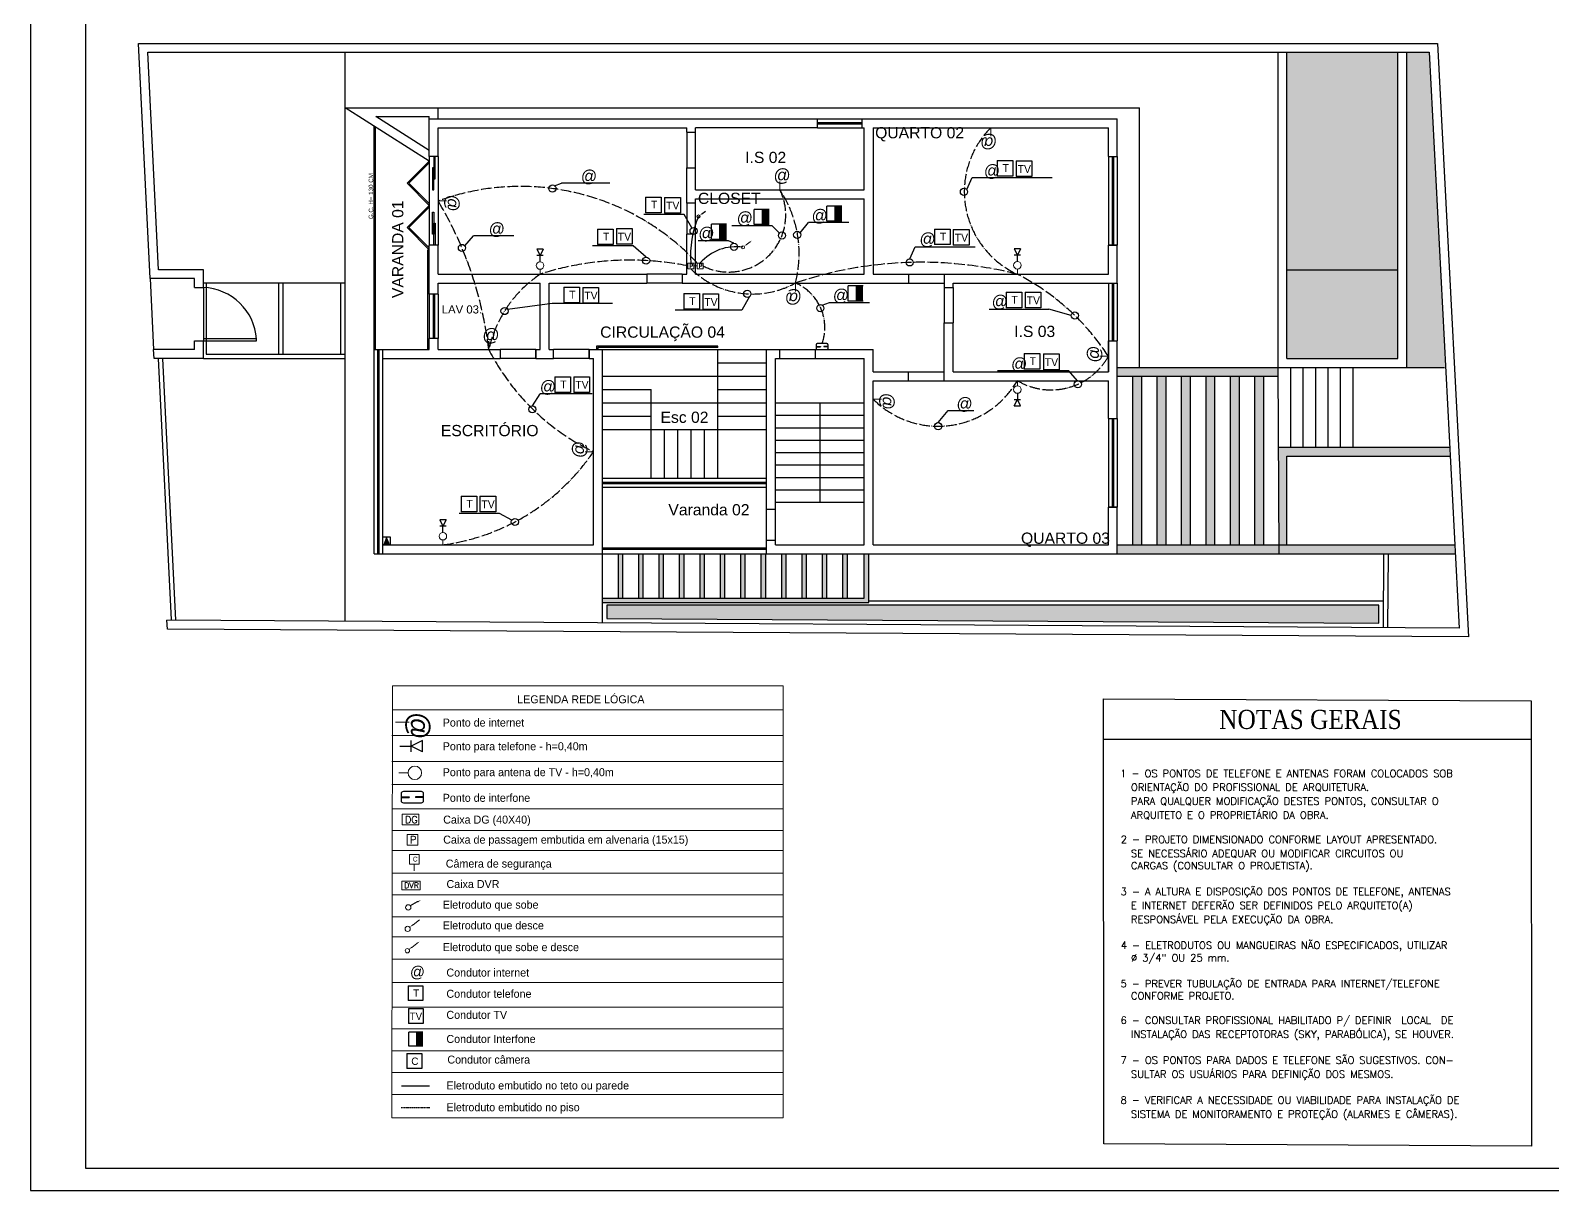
# Model space of a CAD drawing. Header units: millimetres. Extents: x 20625 to 81245, y 3427 to 18613.
# Drawn here: x 64594 to 68023, y 4213 to 6827 of the extents above; entities that cross this region are included whole.
import ezdxf

# ---------------------------------------------------------------- set-up
doc = ezdxf.new("R2010")
doc.units = ezdxf.units.MM
doc.linetypes.add('ACAD_ISO04W100', pattern=[30, 24, -3, 0, -3])
for name, color, linetype, lineweight in [('01', 1, 'Continuous', 9), ('EJEL05130C', 130, 'Continuous', 30), ('EJEL0550C', 50, 'Continuous', 35), ('EJEL0580C', 80, 'Continuous', 9), ('EJEL0910C', 10, 'Continuous', 9), ('EJEL09210C', 210, 'Continuous', 9), ('EJEL25170C', 170, 'Continuous', 25), ('EJEL25170TP', 10, 'ACAD_ISO04W100', 25), ('EJELFORMATO', 170, 'Continuous', 25)]:
    doc.layers.add(name, color=color, linetype=linetype, lineweight=lineweight)
for name, color, linetype in [('2-TXT-A', 7, 'Continuous'), ('ARQ-1-TEXTO-01', 1, 'Continuous'), ('ARQ-4-TXT-02', 1, 'Continuous'), ('BLOCOS-ELÉTRICOS', 22, 'Continuous'), ('Correções', 30, 'Continuous'), ('Rede Lógica', 6, 'Continuous'), ('TOP', 4, 'Continuous'), ('VIEWPORT', 10, 'Continuous')]:
    doc.layers.add(name, color=color, linetype=linetype)
doc.styles.add('EST2', font='GARA.TTF')
doc.styles.add('PADRÃO', font='', dxfattribs={"height": 0.2})
doc.styles.add('ROMANS', font='romans.shx')
doc.styles.add('RSA', font='arial.ttf')
doc.styles.add('SR80', font='SIMPLEX', dxfattribs={"height": 0.1})
doc.styles.get('PADRÃO').set_extended_font_data('AvantGarde Bk BT')

# ---------------------------------------------------------------- blocks, each defined once
blk = doc.blocks.new('A$C10176D62')
at = {"layer": 'BLOCOS-ELÉTRICOS', "color": 1}
for p, q in [((0, 0.081), (0.108, 0.081)), ((0, 0.069), (0.108, 0.069)), ((0.108, 0.081), (0.108, 0.069)), ((0.3, 0.081), (0.192, 0.081)), ((0.192, 0.081), (0.192, 0.069)), ((0.3, 0.069), (0.192, 0.069))]:
    blk.add_line(p, q, dxfattribs=at)
at = {"layer": 'BLOCOS-ELÉTRICOS', "color": 3}
blk.add_lwpolyline([(0, 0.03, 0.414214), (0.03, 0), (0.27, 0, 0.414214), (0.3, 0.03), (0.3, 0.12, 0.414214), (0.27, 0.15), (0.03, 0.15, 0.414214), (0, 0.12)], format="xyb", close=True, dxfattribs=at)
blk = doc.blocks.new('A$Ce3462856')
at = {"layer": 'EJEL0580C'}
blk.add_line((0.106, 0.274), (0.106, 0), dxfattribs=at)
at = {"layer": 'EJEL0580C', "style": 'PADRÃO'}
blk.add_text('@', height=0.408, dxfattribs=at).set_placement((-0.099, 0.274))
blk = doc.blocks.new('33')
at = {"layer": 'EJEL0580C'}
blk.add_line((3412.339, 1857.373), (3411.967, 1857.373), dxfattribs=at)
at = {"layer": 'EJEL0580C', "extrusion": (0, 0, -1)}
blk.add_ellipse((3412.614, 1857.373), major_axis=(0.195, 0.195), ratio=1, start_param=3.926991, end_param=10.210176, dxfattribs=at)
blk = doc.blocks.new('A$C3A6E1F38')
at = {"layer": 'BLOCOS-ELÉTRICOS', "color": 3}
for p, q in [((0, 0.075), (0.15, 0.075)), ((0.3, 0.15), (0.15, 0.075)), ((0.15, 0), (0.15, 0.15)), ((0.3, 0), (0.15, 0.075)), ((0.3, 0), (0.3, 0.15))]:
    blk.add_line(p, q, dxfattribs=at)
blk = doc.blocks.new('tomada e interfone')
at = {"xscale": 30.88526881980331, "yscale": 30.88526881980331, "zscale": 30.88526881980331}
blk.add_blockref('33', (98018.4, -22201.2), dxfattribs=at)
at = {"layer": 'BLOCOS-ELÉTRICOS', "xscale": 94.53273218542792, "yscale": 94.53273218542792, "zscale": 94.53273218542792}
blk.add_blockref('A$C3A6E1F38', (203426.4, 35157.1), dxfattribs=at)
blk = doc.blocks.new('121231')
at = {"xscale": 30.88526881980332, "yscale": 30.88526881980332, "zscale": 30.88526881980332, "rotation": 90.00000000000001}
blk.add_blockref('33', (266907.9, -70982.4), dxfattribs=at)
at = {"layer": 'BLOCOS-ELÉTRICOS', "xscale": 94.53273218542793, "yscale": 94.53273218542793, "zscale": 94.53273218542793, "rotation": 90.00000000000001}
blk.add_blockref('A$C3A6E1F38', (209549.6, 34425.6), dxfattribs=at)
blk = doc.blocks.new('A$C4247474B')
at = {"layer": 'EJEL0580C'}
for p, q in [((0, 0), (31.7, 0)), ((0, 0), (0, -31.7)), ((31.7, 0), (31.7, -31.7)), ((0, -31.7), (31.7, -31.7))]:
    blk.add_line(p, q, dxfattribs=at)
at = {"layer": 'EJEL0580C', "style": 'SR80'}
blk.add_text('P', height=21.2, rotation=270, dxfattribs=at).set_placement((5.5, -8.3))
blk = doc.blocks.new('caixa alta')
at = {"layer": 'EJEL0580C'}
blk.add_arc((203472.7, 35116.8), 5.64, 344.76777, 31.77098, dxfattribs=at)
at = {"layer": 'EJEL0580C', "xscale": 1.154827054658877, "yscale": 1.154827054658877, "zscale": 1.154827054658877, "rotation": 90}
blk.add_blockref('A$C4247474B', (203450.4, 35086.2), dxfattribs=at)
blk = doc.blocks.new('A$C633F4938')
at = {"layer": 'EJEL0580C', "linetype": 'ByBlock', "lineweight": -2}
blk.add_line((10.5, 8.1), (22.8, 17.5), dxfattribs=at)
at = {"layer": 'EJEL0580C'}
blk.add_circle((0, 0), 5.13, dxfattribs=at)
for points in [[(11.3, 7), (3.7, 3.3), (9.6, 9.2)], [(21.9, 18.6), (29.5, 22.3), (23.6, 16.4)]]:
    blk.add_solid(points, dxfattribs=at)
blk = doc.blocks.new('1564')
at = {"layer": 'Rede Lógica'}
for p, q in [((17382.1, 9489.5), (17382.1, 9504.4)), ((17382.1, 9504.4), (17389.5, 9504.4)), ((17389.5, 9504.4), (17397, 9504.4)), ((17397, 9489.5), (17397, 9504.4)), ((17397, 9489.5), (17382.1, 9489.5))]:
    blk.add_line(p, q, dxfattribs=at)
at = {"layer": 'Rede Lógica', "color": 6, "style": 'PADRÃO'}
blk.add_text('T', height=7.39, rotation=180, dxfattribs=at).set_placement((17391.9, 9500.4))
blk = doc.blocks.new('hrneh')
at = {"layer": 'Rede Lógica'}
for p, q in [((17296.6, 9543.9), (17296.6, 9563.8)), ((17296.6, 9563.8), (17306.5, 9563.8)), ((17306.5, 9563.8), (17316.4, 9563.8)), ((17316.4, 9543.9), (17316.4, 9563.8)), ((17316.4, 9543.9), (17296.6, 9543.9))]:
    blk.add_line(p, q, dxfattribs=at)
at = {"layer": 'Rede Lógica', "color": 6, "style": 'PADRÃO'}
blk.add_text('TV', height=9.85, rotation=180, dxfattribs=at).set_placement((17314.6, 9559.1))
blk = doc.blocks.new('A$C7b1e8a3d')
at = {"layer": 'Rede Lógica'}
h = blk.add_hatch(color=6, dxfattribs=at)
h.dxf.hatch_style = 1
h.paths.add_polyline_path([(0.282, 0.282), (0.141, 0.282), (0.141, 0), (0.282, 0)])
h = blk.add_hatch(color=6, dxfattribs=at)
h.dxf.hatch_style = 1
h.paths.add_polyline_path([(0.141, 0.282), (0.141, 0), (0.282, 0), (0.282, 0.282)])
at = {"layer": 'Rede Lógica', "color": 6}
for p, q in [((0.282, 0.282, 0.079), (0, 0.282, 0.079)), ((0, 0, 0.079), (0, 0.282, 0.079)), ((0.282, 0.282, 0.079), (0, 0.282, 0.079)), ((0.282, 0, 0.079), (0, 0, 0.079)), ((0.282, 0, 0.079), (0, 0, 0.079))]:
    blk.add_line(p, q, dxfattribs=at)
blk = doc.blocks.new('A$C1F842686')
at = {"layer": 'EJEL0580C', "linetype": 'ByBlock', "lineweight": -2}
blk.add_line((10.5, 8.1), (22.8, 17.5), dxfattribs=at)
at = {"layer": 'EJEL0580C'}
blk.add_circle((0, 0), 5.13, dxfattribs=at)
blk.add_solid([(11.3, 7), (3.7, 3.3), (9.6, 9.2)], dxfattribs=at)
blk = doc.blocks.new('Eletroduto que sober')
at = {"layer": 'EJEL09210C', "linetype": 'ByBlock', "lineweight": -2}
blk.add_line((37626.687, 7031), (37626.578, 7030.942), dxfattribs=at)
at = {"layer": 'EJEL09210C'}
blk.add_circle((37626.547, 7030.915), 0.041, dxfattribs=at)
blk.add_solid([(37626.682, 7031.01), (37626.746, 7031.029), (37626.692, 7030.99)], dxfattribs=at)
blk = doc.blocks.new('cc')
at = {"layer": 'Rede Lógica'}
for p, q in [((37491.183, 6894.684), (37491.379, 6894.684)), ((37491.183, 6894.684), (37491.183, 6894.487)), ((37491.379, 6894.684), (37491.379, 6894.487)), ((37491.281, 6894.487), (37491.183, 6894.487)), ((37491.379, 6894.487), (37491.232, 6894.487))]:
    blk.add_line(p, q, dxfattribs=at)
at = {"layer": 'Rede Lógica', "color": 6, "style": 'PADRÃO'}
blk.add_text('C', height=0.0974, dxfattribs=at).set_placement((37491.24, 6894.533))
blk = doc.blocks.new('36')
at = {"layer": 'EJEL0580C'}
for p, q in [((3412.247, 1844.068, -0.323), (3412.646, 1844.068, -0.323)), ((3412.247, 1844.068, -0.323), (3412.247, 1843.669, -0.323)), ((3412.446, 1843.669, -0.323), (3412.247, 1843.669, -0.323)), ((3412.646, 1843.669, -0.323), (3412.441, 1843.669, -0.323)), ((3412.441, 1843.669, -0.323), (3412.441, 1843.393, -0.323)), ((3412.646, 1844.068, -0.323), (3412.646, 1843.669, -0.323))]:
    blk.add_line(p, q, dxfattribs=at)
at = {"layer": 'EJEL0580C', "style": 'PADRÃO'}
blk.add_text('C', height=0.198, dxfattribs=at).set_placement((3412.382, 1843.776, -0.323))
blk = doc.blocks.new('37')
at = {"layer": 'EJEL0580C'}
for p, q in [((3411.988, 1842.65), (3411.988, 1843.082)), ((3411.988, 1843.082), (3412.904, 1843.082)), ((3411.988, 1842.65), (3412.904, 1842.65)), ((3412.904, 1842.65), (3412.904, 1843.082))]:
    blk.add_line(p, q, dxfattribs=at)
at = {"layer": 'EJEL0580C', "style": 'SR80'}
blk.add_text('DVR', height=0.2876, dxfattribs=at).set_placement((3412.1, 1842.725))

msp = doc.modelspace()

# ---------------------------------------------------------------- hatches: boundary and pattern name
at = {"layer": 'ARQ-4-TXT-02', "true_color": 0x939598}
h = msp.add_hatch(color=252, dxfattribs=at)
h.dxf.hatch_style = 1
h.set_gradient(color1=(127, 191, 255), color2=(62, 138, 208), tint=1, name='INVHEMISPHERICAL')
h.paths.add_polyline_path([(67674.8, 6778.1), (67424.8, 6778.1), (67424.8, 6288.1), (67674.8, 6288.1)])
h.paths.add_polyline_path([(67674.8, 6288.1), (67424.8, 6288.1), (67424.8, 6088.1), (67674.8, 6088.1)])
h = msp.add_hatch(color=252, dxfattribs=at)
h.dxf.hatch_style = 1
h.paths.add_polyline_path([(67744.8, 6778.1), (67694.8, 6778.1), (67694.8, 6068.1), (67781.9, 6068.1)])
h = msp.add_hatch(color=252, dxfattribs=at)
h.dxf.hatch_style = 1
h.paths.add_polyline_path([(67407.4, 5668.1), (67042.5, 5668.1), (67042.5, 5648.1), (67407.5, 5648.1)])
h.paths.add_polyline_path([(67405, 6068.1), (67042.5, 6068.1), (67042.5, 6048.1), (67405.1, 6048.1)])
h.paths.add_polyline_path([(67097.5, 6048.1), (67077.5, 6048.1), (67077.5, 5668.1), (67097.5, 5668.1)])
h.paths.add_polyline_path([(67152.5, 6048.1), (67132.5, 6048.1), (67132.5, 5668.1), (67152.5, 5668.1)])
h.paths.add_polyline_path([(67207.5, 6048.1), (67187.5, 6048.1), (67187.5, 5668.1), (67207.5, 5668.1)])
h.paths.add_polyline_path([(67262.5, 6048.1), (67242.5, 6048.1), (67242.5, 5668.1), (67262.5, 5668.1)])
h.paths.add_polyline_path([(67317.5, 6048.1), (67297.5, 6048.1), (67297.5, 5668.1), (67317.5, 5668.1)])
h.paths.add_polyline_path([(67372.5, 6048.1), (67352.5, 6048.1), (67352.5, 5668.1), (67372.5, 5668.1)])
h = msp.add_hatch(color=252, dxfattribs=at)
h.dxf.hatch_style = 1
h.paths.add_polyline_path([(67791.3, 5888.1), (67406.1, 5888.1), (67407.4, 5668.1), (67424.8, 5668.1), (67424.8, 5868.1), (67792.4, 5868.1)])
h.paths.add_polyline_path([(67802.8, 5668.1), (67407.4, 5668.1), (67407.5, 5648.1), (67803.9, 5648.1)])
h = msp.add_hatch(color=252, dxfattribs=at)
h.dxf.hatch_style = 1
h.paths.add_polyline_path([(65396.5, 5684.2), (65390.8, 5670.3), (65402.1, 5670.3)])
h = msp.add_hatch(color=252, dxfattribs=at)
h.dxf.hatch_style = 1
h.paths.add_polyline_path([(66482.5, 5648.1), (66472.5, 5648.1), (66472.5, 5548.1), (65883.5, 5548.1), (65883.5, 5538.1), (66482.5, 5538.1)])
h.paths.add_polyline_path([(65928.5, 5648.1), (65918.5, 5648.1), (65918.5, 5548.1), (65928.5, 5548.1)], flags=17)
h.paths.add_polyline_path([(65974.5, 5648.1), (65964.5, 5648.1), (65964.5, 5548.1), (65974.5, 5548.1)], flags=17)
h.paths.add_polyline_path([(66020.5, 5648.1), (66010.5, 5648.1), (66010.5, 5548.1), (66020.5, 5548.1)], flags=17)
h.paths.add_polyline_path([(66066.5, 5648.1), (66056.5, 5648.1), (66056.5, 5548.1), (66066.5, 5548.1)], flags=17)
h.paths.add_polyline_path([(66112.5, 5648.1), (66102.5, 5648.1), (66102.5, 5548.1), (66112.5, 5548.1)], flags=17)
h.paths.add_polyline_path([(66158.5, 5648.1), (66148.5, 5648.1), (66148.5, 5548.1), (66158.5, 5548.1)], flags=17)
h.paths.add_polyline_path([(66204.5, 5648.1), (66194.5, 5648.1), (66194.5, 5548.1), (66204.5, 5548.1)], flags=17)
h.paths.add_polyline_path([(66250.5, 5648.1), (66240.5, 5648.1), (66240.5, 5548.1), (66250.5, 5548.1)], flags=17)
h.paths.add_polyline_path([(66296.5, 5648.1), (66286.5, 5648.1), (66286.5, 5548.1), (66296.5, 5548.1)], flags=17)
h.paths.add_polyline_path([(66342.5, 5648.1), (66332.5, 5648.1), (66332.5, 5548.1), (66342.5, 5548.1)], flags=17)
h.paths.add_polyline_path([(66388.5, 5648.1), (66378.5, 5648.1), (66378.5, 5548.1), (66388.5, 5548.1)], flags=17)
h.paths.add_polyline_path([(66434.5, 5648.1), (66424.5, 5648.1), (66424.5, 5548.1), (66434.5, 5548.1)], flags=17)
h = msp.add_hatch(color=252, dxfattribs=at)
h.dxf.hatch_style = 1
h.paths.add_polyline_path([(67631.7, 5532.2), (65892.8, 5532.2), (65892.6, 5502.1), (67631.4, 5491.8)])

# ---------------------------------------------------------------- linework, layer by layer
at = {"layer": '01'}
msp.add_line((65489.5, 6333.1), (65492.5, 6333.1), dxfattribs=at)
at = {"layer": 'ARQ-4-TXT-02', "color": 252, "true_color": 0x939598}
for p, q in [((64858.7, 6778.1), (67744.8, 6778.1)), ((65303.3, 5495.9), (65303.3, 6778.1)), ((67404.8, 6068.1), (67404.8, 6778)), ((67424.8, 6088.1), (67424.8, 6778)), ((67674.8, 6088.1), (67674.8, 6778)), ((67694.8, 6068.1), (67694.8, 6778)), ((67744.8, 6778.1), (67812.7, 5480.7)), ((65492.5, 6533.1), (65303.3, 6653.1)), ((65303.3, 6653.1), (65512.5, 6653.1)), ((65512.5, 6653.1), (67092.5, 6653.1)), ((65512.5, 6628.1), (65512.5, 6653.1)), ((67092.5, 6068.1), (67092.5, 6653.1)), ((65492.5, 6556.8), (65372.2, 6633.1)), ((65372.2, 6633.1), (65492.5, 6633.1)), ((65492.5, 6543.1), (65492.5, 6633.1)), ((65492.5, 6628.1), (66367.5, 6628.1)), ((66367.5, 6628.1), (66467.5, 6628.1)), ((66367.5, 6608.1), (66367.5, 6628.1)), ((66367.5, 6619.6), (66467.5, 6619.6)), ((66467.5, 6628.1), (67042.5, 6628.1)), ((66467.5, 6608.1), (66467.5, 6628.1)), ((67042.5, 6543.4), (67042.5, 6628.1)), ((65368.3, 6108.1), (65368.3, 6611.9)), ((65371.3, 6108.1), (65371.3, 6610)), ((65512.5, 6608.1), (66072.5, 6608.1)), ((65512.5, 6543.1), (65512.5, 6608.1)), ((65607.4, 6608.1), (65912.5, 6608.1)), ((66072.5, 6598.1), (66072.5, 6608.1)), ((66072.5, 6598.1), (66092.5, 6598.1)), ((66072.5, 6598.1), (66072.5, 6518.1)), ((66092.5, 6598.1), (66092.5, 6608.1)), ((66367.5, 6608.1), (66092.5, 6608.1)), ((66092.5, 6518.1), (66092.5, 6598.1)), ((66367.5, 6616.6), (66467.5, 6616.6)), ((66367.5, 6608.1), (66467.5, 6608.1)), ((66467.5, 6608.1), (66472.5, 6608.1)), ((66472.5, 6468.1), (66472.5, 6608.1)), ((66492.5, 6608.1), (67022.5, 6608.1)), ((66492.5, 6608.1), (66492.5, 6278.1)), ((67022.5, 6543.1), (67022.5, 6608.1)), ((65442.5, 6483.1), (65492.5, 6533.1)), ((65446.8, 6483.1), (65492.5, 6528.9)), ((65512.5, 6543.1), (65492.5, 6543.1)), ((65492.5, 6543.1), (65492.5, 6343.1)), ((65512.5, 6543.1), (65512.5, 6343.1)), ((66072.5, 6438.1), (66072.5, 6518.1)), ((66072.5, 6518.1), (66092.5, 6518.1)), ((66092.5, 6468.1), (66092.5, 6518.1)), ((67022.5, 6543.1), (67042.5, 6543.1)), ((67022.5, 6543.1), (67022.5, 6343.1)), ((67031, 6543.1), (67031, 6343.1)), ((67034, 6543.1), (67034, 6343.1)), ((67042.5, 6543.1), (67042.5, 6343.1)), ((65492.5, 6433.1), (65442.5, 6483.1)), ((65492.5, 6437.4), (65446.8, 6483.1)), ((66092.5, 6468.1), (66472.5, 6468.1)), ((66092.5, 6438.1), (66092.5, 6448.1)), ((66092.5, 6448.1), (66472.5, 6448.1)), ((66472.5, 6278.1), (66472.5, 6448.1)), ((65442.5, 6383.1), (65492.5, 6433.1)), ((65446.8, 6383.1), (65492.5, 6428.9)), ((66092.5, 6438.1), (66072.5, 6438.1)), ((66072.5, 6438.1), (66072.5, 6368.1)), ((66092.5, 6368.1), (66092.5, 6438.1)), ((65492.5, 6333.1), (65442.5, 6383.1)), ((65492.5, 6337.4), (65446.8, 6383.1)), ((66072.5, 6278.1), (66072.5, 6368.1)), ((66092.5, 6368.1), (66072.5, 6368.1)), ((66092.5, 6278.1), (66092.5, 6368.1)), ((65489.5, 6108.1), (65489.5, 6333.1)), ((65492.5, 6233.1), (65492.5, 6343.1)), ((65512.5, 6343.1), (65492.5, 6343.1)), ((65512.5, 6278.1), (65512.5, 6343.1)), ((67022.5, 6278.1), (67022.5, 6343.1)), ((67042.5, 6258.1), (67042.5, 6343.1)), ((64983.6, 6288.1), (64882.8, 6288.1)), ((64983.6, 6248.1), (64983.6, 6288.1)), ((65512.5, 6278.1), (65982.5, 6278.1)), ((65982.5, 6278.1), (65982.5, 6258.1)), ((66062.5, 6278.1), (65982.5, 6278.1)), ((66062.5, 6278.1), (66072.5, 6278.1)), ((66062.5, 6278.1), (66062.5, 6258.1)), ((66092.5, 6278.1), (66472.5, 6278.1)), ((66492.5, 6278.1), (66572.5, 6278.1)), ((66572.5, 6278.1), (66572.5, 6258.1)), ((66572.5, 6278.1), (66652.5, 6278.1)), ((66652.5, 6278.1), (67022.5, 6278.1)), ((66652.5, 6278.1), (66652.5, 6248.1)), ((67424.8, 6288.1), (67674.8, 6288.1)), ((64963.6, 6268.1), (64863.7, 6268.1)), ((64863.7, 6268.1), (64871.6, 6108.1)), ((64963.6, 6248.1), (64963.6, 6268.1)), ((64963.6, 6248.1), (64983.6, 6248.1)), ((64983.6, 6248.1), (64983.6, 6128.1)), ((65153.3, 6098.1), (65153.3, 6258.1)), ((65163.3, 6098.1), (65163.3, 6258.1)), ((65293.3, 6098.1), (65293.3, 6258.1)), ((65512.5, 6233.1), (65512.5, 6258.1)), ((65512.5, 6258.1), (65742.5, 6258.1)), ((65742.5, 6108.1), (65742.5, 6258.1)), ((65762.5, 6108.1), (65762.5, 6258.1)), ((65762.5, 6258.1), (65982.5, 6258.1)), ((66062.5, 6258.1), (65982.5, 6258.1)), ((66062.5, 6258.1), (66572.5, 6258.1)), ((66572.5, 6258.1), (66652.5, 6258.1)), ((66652.5, 6248.1), (66672.5, 6248.1)), ((66652.5, 6248.1), (66652.5, 6168.1)), ((66672.5, 6248.1), (66672.5, 6258.1)), ((66672.5, 6258.1), (67042.5, 6258.1)), ((66672.5, 6248.1), (66672.5, 6168.1)), ((67022.5, 6258.1), (67022.5, 6128.1)), ((67031, 6258.1), (67031, 6128.1)), ((67034, 6258.1), (67034, 6128.1)), ((67042.5, 6258.1), (67042.5, 6128.1)), ((65512.5, 6233.1), (65492.5, 6233.1)), ((65492.5, 6233.1), (65492.5, 6133.1)), ((65501, 6233.1), (65501, 6133.1)), ((65504, 6233.1), (65504, 6133.1)), ((65512.5, 6233.1), (65512.5, 6133.1)), ((66652.5, 6038.1), (66652.5, 6168.1)), ((66652.5, 6168.1), (66672.5, 6168.1)), ((66672.5, 6058.1), (66672.5, 6168.1)), ((64963.6, 6108.1), (64871.6, 6108.1)), ((64963.6, 6108.1), (64963.6, 6128.1)), ((64963.6, 6128.1), (64983.6, 6128.1)), ((64983.6, 6088.1), (64983.6, 6128.1)), ((65368.3, 5648.1), (65368.3, 6108.1)), ((65368.3, 6108.1), (65388.3, 6108.1)), ((65376.8, 5648.1), (65376.8, 6108.1)), ((65379.8, 5648.1), (65379.8, 6108.1)), ((65388.3, 5648.1), (65388.3, 6108.1)), ((65388.3, 6108.1), (65492.5, 6108.1)), ((65492.5, 6108.1), (65492.5, 6133.1)), ((65512.5, 6133.1), (65492.5, 6133.1)), ((65512.5, 6108.1), (65512.5, 6133.1)), ((65512.5, 6108.1), (65652.5, 6108.1)), ((65652.5, 6108.1), (65652.5, 6088.1)), ((65732.5, 6108.1), (65652.5, 6108.1)), ((65732.5, 6108.1), (65742.5, 6108.1)), ((65762.5, 6108.1), (65772.5, 6108.1)), ((65772.5, 6088.1), (65772.5, 6108.1)), ((65852.5, 6108.1), (65772.5, 6108.1)), ((65852.5, 6108.1), (65882.5, 6108.1)), ((66142.5, 6116.1), (65869.5, 6116.1)), ((65869.5, 6116.1), (65869.5, 6108.1)), ((66142.5, 6113.1), (65872.5, 6113.1)), ((65872.5, 6113.1), (65872.5, 6108.1)), ((65882.5, 5648.1), (65882.5, 6108.1)), ((65882.5, 6108.1), (66252.5, 6108.1)), ((66142.5, 6113.1), (66142.5, 6116.1)), ((66142.5, 5818.1), (66142.5, 6108.1)), ((66252.5, 5748.1), (66252.5, 6108.1)), ((66252.5, 6108.1), (66282.5, 6108.1)), ((66282.5, 6088.1), (66282.5, 6108.1)), ((66282.5, 6108.1), (66362.5, 6108.1)), ((66362.5, 6108.1), (66492.5, 6108.1)), ((66362.5, 6088.1), (66362.5, 6108.1)), ((66492.5, 6058.1), (66492.5, 6108.1)), ((67022.5, 6128.1), (67042.5, 6128.1)), ((67042.5, 5953.1), (67042.5, 6128.1)), ((64983.6, 6088.1), (64872.6, 6088.1)), ((64921.6, 5498.2), (64892.6, 6088.1)), ((64983.6, 6088.1), (65303.3, 6088.1)), ((65388.3, 6088.1), (65652.5, 6088.1)), ((65732.5, 6088.1), (65652.5, 6088.1)), ((65732.5, 6088.1), (65772.5, 6088.1)), ((65852.5, 6088.1), (65772.5, 6088.1)), ((65852.5, 6088.1), (65862.5, 6088.1)), ((65862.5, 5668.1), (65862.5, 6088.1)), ((66142.5, 6078.1), (66252.5, 6078.1)), ((66272.5, 5748.1), (66272.5, 6088.1)), ((66272.5, 6088.1), (66282.5, 6088.1)), ((66282.5, 6088.1), (66362.5, 6088.1)), ((66362.5, 6088.1), (66472.5, 6088.1)), ((66472.5, 5668.1), (66472.5, 6088.1)), ((67424.8, 6088.1), (67674.8, 6088.1)), ((65882.5, 6048.1), (66252.5, 6048.1)), ((66492.5, 6058.1), (66572.5, 6058.1)), ((66492.5, 6038.1), (66572.5, 6038.1)), ((66492.5, 5668.1), (66492.5, 6038.1)), ((66572.5, 6038.1), (66572.5, 6058.1)), ((66572.5, 6058.1), (66652.5, 6058.1)), ((66572.5, 6038.1), (66652.5, 6038.1)), ((66652.5, 6038.1), (67022.5, 6038.1)), ((66672.5, 6058.1), (67022.5, 6058.1)), ((67022.5, 5953.1), (67022.5, 6038.1)), ((67042.5, 6068.1), (67404.8, 6068.1)), ((67042.5, 6048.1), (67405.1, 6048.1)), ((67077.5, 5668.1), (67077.5, 6048.1)), ((67097.5, 5668.1), (67097.5, 6048.1)), ((67132.5, 5668.1), (67132.5, 6048.1)), ((67152.5, 5668.1), (67152.5, 6048.1)), ((67187.5, 5668.1), (67187.5, 6048.1)), ((67207.5, 5668.1), (67207.5, 6048.1)), ((67242.5, 5668.1), (67242.5, 6048.1)), ((67262.5, 5668.1), (67262.5, 6048.1)), ((67297.5, 5668.1), (67297.5, 6048.1)), ((67317.5, 5668.1), (67317.5, 6048.1)), ((67352.5, 5668.1), (67352.5, 6048.1)), ((67372.5, 5668.1), (67372.5, 6048.1)), ((67405, 6068.1), (67779.8, 6068.1)), ((67407.5, 5648.1), (67405, 6068.1)), ((67432.8, 6068.1), (67432.8, 5888.1)), ((67460.8, 6068.1), (67460.8, 5888.1)), ((67488.8, 6068.1), (67488.8, 5888.1)), ((67516.8, 6068.1), (67516.8, 5888.1)), ((67544.8, 6068.1), (67544.8, 5888.1)), ((67572.8, 6068.1), (67572.8, 5888.1)), ((65882.5, 6018.1), (65992.5, 6018.1)), ((65992.5, 5818.1), (65992.5, 6018.1)), ((66142.5, 6018.1), (66252.5, 6018.1)), ((65882.5, 5988.1), (66252.5, 5988.1)), ((66272.5, 5988.1), (66472.5, 5988.1)), ((66372.5, 5988.1), (66372.5, 5764.1)), ((65882.5, 5958.1), (65992.5, 5958.1)), ((66142.5, 5958.1), (66252.5, 5958.1)), ((66272.5, 5960.1), (66472.5, 5960.1)), ((67022.5, 5953.1), (67042.5, 5953.1)), ((67022.5, 5953.1), (67022.5, 5753.1)), ((67031, 5953.1), (67031, 5753.1)), ((67034, 5953.1), (67034, 5753.1)), ((67042.5, 5953.1), (67042.5, 5753.1)), ((65882.5, 5928.1), (66252.5, 5928.1)), ((66022.5, 5818.1), (66022.5, 5928.1)), ((66052.5, 5818.1), (66052.5, 5928.1)), ((66082.5, 5818.1), (66082.5, 5928.1)), ((66112.5, 5818.1), (66112.5, 5928.1)), ((66272.5, 5932.1), (66472.5, 5932.1)), ((66272.5, 5904.1), (66472.5, 5904.1)), ((66272.5, 5876.1), (66472.5, 5876.1)), ((67406.1, 5888.1), (67791.3, 5888.1)), ((67406.1, 5868.1), (67406.2, 5868.1)), ((67424.8, 5868.1), (67792.4, 5868.1)), ((67424.8, 5668.1), (67424.8, 5868.1)), ((66272.5, 5848.1), (66472.5, 5848.1)), ((65882.5, 5818.1), (66252.5, 5818.1)), ((65882.5, 5809.6), (66252.5, 5809.6)), ((65882.5, 5806.6), (66252.5, 5806.6)), ((65882.5, 5798.1), (66252.5, 5798.1)), ((66272.5, 5820.1), (66472.5, 5820.1)), ((66272.5, 5792.1), (66472.5, 5792.1)), ((66272.5, 5764.1), (66472.5, 5764.1)), ((66272.5, 5748.1), (66252.5, 5748.1)), ((66252.5, 5678.1), (66252.5, 5748.1)), ((66272.5, 5678.1), (66272.5, 5748.1)), ((67022.5, 5668.1), (67022.5, 5753.1)), ((67042.5, 5648.1), (67042.5, 5753.1)), ((65388.3, 5668.1), (65862.5, 5668.1)), ((65396.5, 5684.2), (65390.8, 5670.3)), ((65402.1, 5670.3), (65396.5, 5684.2)), ((65882.5, 5661.1), (66252.5, 5661.1)), ((65882.5, 5658.1), (66252.5, 5658.1)), ((66252.5, 5648.1), (66252.5, 5678.1)), ((66272.5, 5678.1), (66252.5, 5678.1)), ((66272.5, 5668.1), (66272.5, 5678.1)), ((66272.5, 5668.1), (66472.5, 5668.1)), ((66492.5, 5668.1), (67022.5, 5668.1)), ((67042.5, 5668.1), (67802.9, 5668.1)), ((65368.3, 5648.1), (65388.3, 5648.1)), ((65388.3, 5648.1), (65882.5, 5648.1)), ((65882.5, 5492.2), (65882.5, 5648.1)), ((65882.5, 5648.1), (66252.5, 5648.1)), ((65918.5, 5548.1), (65918.5, 5648.1)), ((65928.5, 5548.1), (65928.5, 5648.1)), ((65964.5, 5548.1), (65964.5, 5648.1)), ((65974.5, 5548.1), (65974.5, 5648.1)), ((66010.5, 5548.1), (66010.5, 5648.1)), ((66020.5, 5548.1), (66020.5, 5648.1)), ((66056.5, 5548.1), (66056.5, 5648.1)), ((66066.5, 5548.1), (66066.5, 5648.1)), ((66102.5, 5548.1), (66102.5, 5648.1)), ((66112.5, 5548.1), (66112.5, 5648.1)), ((66148.5, 5548.1), (66148.5, 5648.1)), ((66158.5, 5548.1), (66158.5, 5648.1)), ((66194.5, 5548.1), (66194.5, 5648.1)), ((66204.5, 5548.1), (66204.5, 5648.1)), ((66240.5, 5548.1), (66240.5, 5648.1)), ((66250.5, 5548.1), (66250.5, 5648.1)), ((66252.5, 5648.1), (67042.5, 5648.1)), ((66286.5, 5548.1), (66286.5, 5648.1)), ((66296.5, 5548.1), (66296.5, 5648.1)), ((66332.5, 5548.1), (66332.5, 5648.1)), ((66342.5, 5548.1), (66342.5, 5648.1)), ((66378.5, 5548.1), (66378.5, 5648.1)), ((66388.5, 5548.1), (66388.5, 5648.1)), ((66424.5, 5548.1), (66424.5, 5648.1)), ((66434.5, 5548.1), (66434.5, 5648.1)), ((66472.5, 5548.1), (66472.5, 5648.1)), ((66482.5, 5538.1), (66482.5, 5648.1)), ((67042.5, 5648.1), (67803.9, 5648.1)), ((67642.4, 5648.1), (67641.4, 5481.7)), ((67652.4, 5648.1), (67651.4, 5481.6)), ((65882.5, 5548.1), (66472.5, 5548.1)), ((65882.5, 5538.1), (66482.5, 5538.1)), ((66482.5, 5542.2), (67642.8, 5542.2)), ((67812.7, 5480.7), (64901.5, 5498.4))]:
    msp.add_line(p, q, dxfattribs=at)
for points in [[(64837.7, 6798.1), (67763.8, 6798.1), (67833.7, 5460.5), (64902.5, 5478.4)], [(64863.7, 6268.1), (64837.7, 6798.1)], [(64882.8, 6288.1), (64858.7, 6778.1)], [(65303.3, 6258.1), (64983.6, 6258.1)], [(64990.3, 6258.1), (64990.3, 6098.1), (65303.3, 6098.1)], [(64872.6, 6088.1), (64871.6, 6108.1)], [(64983.6, 6128.1), (65103.6, 6128.1), (65103.6, 6132.1), (64983.6, 6132.1)], [(64911.5, 5498.9), (64882.7, 6088.1)], [(64902.5, 5478.4), (64901.5, 5498.4)]]:
    msp.add_lwpolyline(points, dxfattribs=at)
for points in [[(65502.5, 6518.1), (65499.5, 6518.1), (65499.5, 6468.1), (65502.5, 6468.1)], [(65505.5, 6543.1), (65502.5, 6543.1), (65502.5, 6493.1), (65505.5, 6493.1)], [(65502.5, 6368.1), (65499.5, 6368.1), (65499.5, 6418.1), (65502.5, 6418.1)], [(65505.5, 6343.1), (65502.5, 6343.1), (65502.5, 6393.1), (65505.5, 6393.1)], [(65388.3, 5668.1), (65388.3, 5686.3), (65404.6, 5686.3), (65404.6, 5668.1)], [(65892.8, 5532.2), (65892.6, 5502.1), (67631.4, 5491.8), (67631.7, 5532.2)]]:
    msp.add_lwpolyline(points, close=True, dxfattribs=at)
msp.add_arc((64978.6, 6122.8), 125.3, 4.2282, 87.7138, dxfattribs=at)
at = {"layer": 'EJEL05130C'}
for p, q in [((65775, 6477.4), (65790.4, 6482.9)), ((65899.2, 6482.9), (65790.4, 6482.9)), ((66703.3, 6468.7), (66715.4, 6495.9)), ((66715.4, 6495.9), (66895.7, 6495.9)), ((66067.1, 6412.2), (65976.2, 6412.2)), ((66084, 6382.4), (66067.1, 6412.2)), ((66264.8, 6386.9), (66174.5, 6386.9)), ((66281.3, 6370.7), (66264.8, 6386.9)), ((66328.3, 6370.9), (66347.2, 6394.3)), ((66438.1, 6394.3), (66347.2, 6394.3)), ((65572.7, 6342), (65591.9, 6364.6)), ((65682.8, 6364.6), (65591.9, 6364.6)), ((66166.8, 6353.3), (66098.1, 6353.3)), ((66179, 6347.8), (66166.8, 6353.3)), ((65951.6, 6342), (65860.6, 6342)), ((65981.1, 6316.7), (65951.6, 6342)), ((66574.9, 6312.6), (66587.1, 6339.8)), ((66587.1, 6339.8), (66722, 6339.8)), ((65668.8, 6199.5), (65769.5, 6212.6)), ((65769.5, 6212.6), (65905.5, 6212.6)), ((66214.2, 6227.7), (66196.9, 6197.3)), ((66377.9, 6208.2), (66393.9, 6214.6, 9.5)), ((66393.9, 6214.6, 9.5), (66484, 6214.6, 9.5)), ((66196.9, 6197.3), (66046.7, 6197.3)), ((66753.9, 6199.5), (66888.6, 6199.5)), ((66938.9, 6184.9), (66888.6, 6199.5)), ((66772.5, 6061.2), (66932.4, 6061.2)), ((66952.7, 6038.1), (66932.4, 6061.2)), ((65724.8, 5981.5), (65742.4, 6008.8)), ((65859.8, 6008.8), (65742.4, 6008.8)), ((66639, 5943.5), (66661.3, 5970.7)), ((66661.3, 5970.7), (66719, 5970.7)), ((65650.7, 5738.7), (65559.8, 5738.7)), ((65678.7, 5724.1), (65650.7, 5738.7)), ((67011.7, 5229.9, -9320315.2), (67975.3, 5229.9, -9320315.2))]:
    msp.add_line(p, q, dxfattribs=at)
at = {"layer": 'EJEL05130C', "ltscale": 0.35, "elevation": -9320315.2}
msp.add_lwpolyline([(67011.7, 5321.1), (67975.2, 5316.3), (67975.8, 4313.3), (67012.3, 4318.2)], close=True, dxfattribs=at)
at = {"layer": 'EJEL05130C'}
for centre in [(65770.1, 6471.1), (66697, 6463.7), (66088, 6375.4), (65566.1, 6337.3), (66179, 6339.7), (66287.1, 6365.1), (66321.5, 6366.6), (65981.1, 6308.6), (66574.9, 6304.6), (66208.9, 6233.8), (66373.5, 6201.5), (65662.2, 6195), (66947, 6184.9), (66953.6, 6030.1), (65724.8, 5973.5), (66639, 5935.5), (65685.4, 5719.7)]:
    msp.add_circle(centre, 8.04, dxfattribs=at)
at = {"layer": 'EJEL0580C', "linetype": 'ByBlock', "lineweight": -2}
msp.add_line((66106.4, 6413.8), (66115, 6420.3), dxfattribs=at)
at = {"layer": 'EJEL0580C'}
for p, q in [((66088.7, 6296.6), (66096.3, 6296.6)), ((65431.7, 5037.1), (65431.7, 5060.9)), ((65431.7, 5060.9), (65469.3, 5060.9)), ((65469.3, 5037.1), (65469.3, 5060.9)), ((65431.7, 5037.1), (65469.3, 5037.1))]:
    msp.add_line(p, q, dxfattribs=at)
msp.add_circle((66099.1, 6408.1), 3.58, dxfattribs=at)
msp.add_solid([(66107, 6413), (66101.7, 6410.4), (66105.8, 6414.6)], dxfattribs=at)
at = {"layer": 'EJEL0910C'}
for p, q in [((65408.6, 4377), (65409.7, 5350.4)), ((65409.7, 5350.4), (66290, 5350.4)), ((66289.7, 4377), (66290, 5350.4)), ((65409.7, 5296.6), (66290, 5296.6)), ((65408.6, 5238.5), (66290, 5238.5)), ((65408.5, 5179.6), (66289.9, 5179.6)), ((65408.5, 5128.4), (66289.9, 5128.4)), ((65408.5, 5128.4), (66289.9, 5128.4)), ((65408.5, 5073.2), (66289.9, 5073.2)), ((65409.7, 5024.1), (66289.9, 5024.1)), ((65409.7, 4979), (66289.9, 4979)), ((65408.5, 4928.4), (66289.9, 4928.4)), ((65408.5, 4879.3), (66289.9, 4879.3)), ((65408.5, 4830.2), (66289.9, 4830.2)), ((65408.5, 4784.6), (66289.9, 4784.6)), ((65409.7, 4734.5), (66289.9, 4734.5)), ((65409.7, 4682), (66289.9, 4682)), ((65409.7, 4626.2), (66289.9, 4626.2)), ((65408.5, 4577.1), (66289.9, 4577.1)), ((65408.6, 4528), (66289.9, 4528)), ((65407.4, 4478.9), (66288.8, 4478.9)), ((65407.4, 4429.8), (66288.8, 4429.8)), ((65408.6, 4377), (66289.6, 4377))]:
    msp.add_line(p, q, dxfattribs=at)
at = {"layer": 'EJEL25170C'}
msp.add_line((65429.7, 4449.3), (65493.2, 4449.3), dxfattribs=at)
for centre, radius, start, end in [((66299.1, 6321.7), 217.9, 156.6398, 184.8716), ((66183.4, 6233.1), 106.8, 81.429, 138.9105)]:
    msp.add_arc(centre, radius, start, end, dxfattribs=at)
at = {"layer": 'EJEL25170TP', "ltscale": 0.01}
msp.add_line((65429.2, 4400.3), (65493.7, 4400.3), dxfattribs=at)
at = {"layer": 'EJEL25170TP'}
for centre, radius, start, end in [((66902, 6463.9), 204.1, 135.0533, 245.5564), ((65698.4, 5930.7), 545.1, 43.1104, 109.9399), ((66167.2, 6411.4), 128.5, 243.3612, 26.1928), ((66064.2, 6323.8), 261.7, 345.4615, 33.4631), ((64788.7, 6009.6), 843.7, 6.703, 30.9156), ((65944.3, 5645.3), 664.4, 78.6159, 107.7212), ((65896.7, 6048.2), 276.7, 123.9927, 167.4964), ((66221.3, 6433), 199.6, 225.7938, 298.8258), ((66569.7, 5797.4), 540.8, 33.1441, 62.7272), ((66274.4, 6157.7), 109.3, 340.7043, 66.7453), ((66084.4, 6341.7), 513.9, 207.0299, 244.4202), ((66893.3, 6165.3), 148, 239.2186, 330.8154), ((66639, 6142), 206.5, 224.8189, 329.7894), ((65458.5, 6151.7), 487.9, 277.6255, 325.8934)]:
    msp.add_arc(centre, radius, start, end, dxfattribs=at)
at = {"layer": 'EJEL25170TP', "color": 240, "true_color": 0xed1f24}
msp.add_arc((66601.3, 5422.1), 882.8, 75.8272, 108.754, dxfattribs=at)
at = {"layer": 'EJELFORMATO', "color": 7, "elevation": 836659.2}
msp.add_lwpolyline([(64594.1, 4213), (70539.1, 4213), (70539.1, 8418), (64594.1, 8418)], close=True, dxfattribs=at)
at = {"layer": 'EJELFORMATO', "elevation": 836659.2}
msp.add_lwpolyline([(70489.1, 4263), (64719.1, 4263), (64719.1, 8368), (70489.1, 8368)], close=True, dxfattribs=at)
at = {"layer": 'TOP', "lineweight": 35}
for p, q in [((67022.5, 6343.1), (67042.5, 6343.1)), ((65732.5, 6108.1), (65732.5, 6088.1)), ((65852.5, 6088.1), (65852.5, 6108.1)), ((67022.5, 6058.1), (67022.5, 6128.1)), ((67022.5, 5753.1), (67042.5, 5753.1))]:
    msp.add_line(p, q, dxfattribs=at)

# ---------------------------------------------------------------- block references
for name, p, xscale, yscale, zscale in [('33', (-122817.1, -97318.6), 55.17091027406222, 55.17091027406222, 55.17091027406222), ('36', (-122808.7, -96768.3), 55.17091027406222, 55.17091027406222, 55.17091027406222), ('37', (-88120.6, -78034.9), 45.00353735698032, 45.00353735698032, 45.00353735698032)]:
    msp.add_blockref(name, p, dxfattribs=dict(xscale=xscale, yscale=yscale, zscale=zscale))
at = {"layer": 'BLOCOS-ELÉTRICOS'}
for name, p, xscale, yscale, zscale in [('A$C10176D62', (66364, 6108.1), 89.84535085662846, 89.84535085662846, 89.84535085662846), ('A$C3A6E1F38', (65426.4, 5201.6), 168.8655169489766, 168.8655169489766, 168.8655169489766), ('A$C10176D62', (65429.2, 5086.8), 168.8655169489766, 168.8655169489766, 168.8655169489766)]:
    msp.add_blockref(name, p, dxfattribs=dict(at, xscale=xscale, yscale=yscale, zscale=zscale))
at = {"layer": 'Correções', "xscale": 144.7659581593089, "yscale": 144.7659581593089, "zscale": 144.7659581593089}
msp.add_blockref('Eletroduto que sober', (-5381597.8, -1012986.1), dxfattribs=at)
at = {"layer": 'EJEL05130C'}
for p, xscale, yscale, zscale, rotation in [((66764.9, 6608.1), 69.5476300013815, 69.5476300013815, 69.5476300013815, 180.050597374601), ((66275.1, 6468.1), 69.5476300013815, 69.5476300013815, 69.5476300013815, 0.05059737460102567), ((65512.5, 6450.5), 69.5476300013815, 69.5476300013815, 69.5476300013815, 270.050597374601), ((66324.9, 6258.1), 69.5476300013815, 69.5476300013815, 69.5476300013815, 180.050597374601), ((65619.2, 6108.1), 69.5476300013815, 69.5476300013815, 69.5476300013815, 0.05059737460102567), ((67022.5, 6085.7), 69.5476300013815, 69.5476300013815, 69.5476300013815, 90.05059737460104), ((66492.5, 6003.8), 69.5476300013815, 69.5476300013815, 69.5476300013815, 270.050597374601), ((65862.5, 5870.7), 69.5476300013815, 69.5476300013815, 69.5476300013815, 90.05059737460104), ((65416.5, 5280.3), 112.5770112993177, 112.5770112993177, 112.5770112993177, 270.050597374601)]:
    msp.add_blockref('A$Ce3462856', p, dxfattribs=dict(at, xscale=xscale, yscale=yscale, zscale=zscale, rotation=rotation))
at = {"layer": 'EJEL05130C', "xscale": 112.5770112993178, "yscale": 112.5770112993178, "zscale": 112.5770112993178}
msp.add_blockref('A$C7b1e8a3d', (65446.5, 4538, -8.9), dxfattribs=at)
at = {"layer": 'EJEL0580C'}
for name, p, xscale, yscale, zscale in [('A$C633F4938', (66199.3, 6338.6), 0.6986488364112635, 0.6986488364112635, 0.6986488364112635), ('caixa alta', (-7841.7, -6461.1), 0.363420236745347, 0.363420236745347, 0.363420236745347), ('A$C1F842686', (65443.9, 4802.7), 1.158127665274472, 1.158127665274472, 1.158127665274472), ('A$C633F4938', (65443.3, 4753.5), 0.9371191947791442, 0.9371191947791442, 0.9371191947791442)]:
    msp.add_blockref(name, p, dxfattribs=dict(at, xscale=xscale, yscale=yscale, zscale=zscale))
for p, rotation in [((100906.3, -197120.3), 90), ((101981.8, -197119.8), 90), ((31653.2, 209436), 270)]:
    msp.add_blockref('tomada e interfone', p, dxfattribs=dict(at, rotation=rotation))
at = {"layer": 'EJEL0580C', "rotation": 90}
for p, xscale, yscale, zscale in [((66075.4, 6289.9), 0.4196875216040609, 0.4196875216040609, 0.4196875216040609), ((65443, 4991.3), 0.7496953558233153, 0.7496953558233153, 0.7496953558233153)]:
    msp.add_blockref('A$C4247474B', p, dxfattribs=dict(at, xscale=xscale, yscale=yscale, zscale=zscale))
at = {"layer": 'EJEL0580C'}
msp.add_blockref('121231', (-144019.2, -28729.5), dxfattribs=at)
at = {"layer": 'EJEL09210C'}
for name, p, xscale, yscale, zscale, rotation in [('1564', (107975.3, 29009.5), 2.368418704173781, 2.368418704173781, 2.368418704173781, 180), ('hrneh', (97752, 23584.5), 1.786583753388966, 1.786583753388966, 1.786583753388966, 179.9999999999999), ('1564', (107183.3, 28927.1), 2.368418704173781, 2.368418704173781, 2.368418704173781, 180), ('hrneh', (96960, 23502.1), 1.786583753388966, 1.786583753388966, 1.786583753388966, 179.9999999999999), ('1564', (107075.2, 28855), 2.368418704173781, 2.368418704173781, 2.368418704173781, 180), ('hrneh', (96851.2, 23431.9), 1.786583753388966, 1.786583753388966, 1.786583753388966, 179.9999999999999), ('1564', (107834.2, 28855), 2.368418704173781, 2.368418704173781, 2.368418704173781, 180), ('hrneh', (97610.3, 23429.7), 1.786583753388966, 1.786583753388966, 1.786583753388966, 179.9999999999999), ('1564', (106999, 28724.1), 2.368418704173781, 2.368418704173781, 2.368418704173781, 180), ('hrneh', (96775.8, 23299.2), 1.786583753388966, 1.786583753388966, 1.786583753388966, 179.9999999999999), ('1564', (107269.4, 28709.7), 2.368418704173781, 2.368418704173781, 2.368418704173781, 180), ('hrneh', (97046.1, 23284.7), 1.786583753388966, 1.786583753388966, 1.786583753388966, 179.9999999999999), ('1564', (107995.3, 28712.5), 2.368418704173781, 2.368418704173781, 2.368418704173781, 180), ('hrneh', (97772.4, 23288.5), 1.786583753388966, 1.786583753388966, 1.786583753388966, 179.9999999999999), ('1564', (108036.5, 28574.2), 2.368418704173781, 2.368418704173781, 2.368418704173781, 180), ('hrneh', (97813.2, 23149.2), 1.786583753388966, 1.786583753388966, 1.786583753388966, 179.9999999999999), ('1564', (106978.8, 28521.9), 2.368418704173781, 2.368418704173781, 2.368418704173781, 180), ('hrneh', (96755.5, 23098.1), 1.786583753388966, 1.786583753388966, 1.786583753388966, 179.9999999999999), ('1564', (106767.6, 28252.7), 2.368418704173781, 2.368418704173781, 2.368418704173781, 180), ('hrneh', (96544, 22828.9), 1.786583753388966, 1.786583753388966, 1.786583753388966, 179.9999999999999)]:
    msp.add_blockref(name, p, dxfattribs=dict(at, xscale=xscale, yscale=yscale, zscale=zscale, rotation=rotation))
at = {"layer": 'EJEL09210C', "xscale": 120.4431251379548, "yscale": 120.4431251379548, "zscale": 120.4431251379548}
for p in [(66224.6, 6389.8), (66388.1, 6397.2), (66128.4, 6356.6), (66436, 6217.5)]:
    msp.add_blockref('A$C7b1e8a3d', p, dxfattribs=at)
at = {"layer": 'EJEL25170TP', "xscale": 170.8624665445505, "yscale": 170.8624665445505, "zscale": 170.8624665445505}
msp.add_blockref('cc', (-6340393.7, -1173520.8), dxfattribs=at)
at = {"layer": 'VIEWPORT'}
for name, p, xscale, yscale, zscale, rotation in [('1564', (103957.5, 25681.4), 2.213737802933056, 2.213737802933056, 2.213737802933056, 180), ('hrneh', (94362.1, 20560.3), 1.66990236397533, 1.66990236397533, 1.66990236397533, 179.9999999999999)]:
    msp.add_blockref(name, p, dxfattribs=dict(at, xscale=xscale, yscale=yscale, zscale=zscale, rotation=rotation))

# ---------------------------------------------------------------- texts
at = {"layer": '2-TXT-A', "color": 2, "char_height": 25.31, "width": 549.558, "attachment_point": 1, "style": 'RSA'}
for s, insert in [('QUARTO 02', (66497, 6609.5)), ('CLOSET', (66097.8, 6461.6)), ('ESCRITÓRIO', (65518.7, 5938.3)), ('QUARTO 03', (66825.6, 5695.8))]:
    msp.add_mtext(s, dxfattribs=dict(at, insert=insert))
at = {"layer": '2-TXT-A', "color": 2, "true_color": 0xf1eb1f, "width": 549.558, "style": 'RSA'}
for s, insert, char_height, attachment_point in [('I.S 02', (66204.3, 6553.9), 25.31, 1), ('CIRCULAÇÃO 04', (65877.6, 6160.2, -1673318.4), 25.312, 1), ('I.S 03', (66902.7, 6161.8), 25.31, 3), ('Esc 02', (66013.5, 5968.3), 25.31, 1), ('Varanda 02', (66031.2, 5759.9), 25.31, 1)]:
    msp.add_mtext(s, dxfattribs=dict(at, insert=insert, char_height=char_height, attachment_point=attachment_point))
at = {"layer": '2-TXT-A', "color": 2, "true_color": 0xf1eb1f, "insert": (65408.9, 6224.2), "char_height": 25.31, "width": 549.558, "attachment_point": 1, "rotation": 90, "style": 'RSA'}
msp.add_mtext('VARANDA 01', dxfattribs=at)
at = {"layer": 'ARQ-1-TEXTO-01', "insert": (65361.2, 6454), "char_height": 10, "width": 111.817, "attachment_point": 5, "rotation": 90, "style": 'RSA'}
msp.add_mtext('G.C. H= 130 CM', dxfattribs=at)
at = {"layer": 'ARQ-4-TXT-02', "color": 252, "true_color": 0x939598, "insert": (65520.7, 6207.8), "char_height": 18.3, "width": 397.254, "attachment_point": 1, "style": 'RSA'}
msp.add_mtext('LAV 03.', dxfattribs=at)
at = {"layer": 'EJEL05130C'}
for s, height, style, p in [('NOTAS GERAIS', 43.026, 'EST2', (67272, 5253.2, -9320315.2)), ('1 - OS PONTOS DE TELEFONE E ANTENAS FORAM COLOCADOS SOB', 16.385, 'ROMANS', (67049.1, 5144.7, -9320315.2)), ('  ORIENTAÇÃO DO PROFISSIONAL DE ARQUITETURA.', 16.385, 'ROMANS', (67050.9, 5113.6, -9320315.2)), ('  PARA QUALQUER MODIFICAÇÃO DESTES PONTOS, CONSULTAR O', 16.385, 'ROMANS', (67050.9, 5082.5, -9320315.2)), ('  ARQUITETO E O PROPRIETÁRIO DA OBRA.', 16.385, 'ROMANS', (67050.9, 5051, -9320315.2)), ('2 - PROJETO DIMENSIONADO CONFORME LAYOUT APRESENTADO.', 16.385, 'ROMANS', (67050.3, 4996.1, -9320315.2)), ('  SE NECESSÁRIO ADEQUAR OU MODIFICAR CIRCUITOS OU', 16.385, 'ROMANS', (67050.9, 4964.5, -9320315.2)), ('  CARGAS (CONSULTAR O PROJETISTA).', 16.385, 'ROMANS', (67050.9, 4936.9, -9320315.2)), ('3 - A ALTURA E DISPOSIÇÃO DOS PONTOS DE TELEFONE, ANTENAS', 16.385, 'ROMANS', (67050, 4878.5, -9320315.2)), ('  E INTERNET DEFERÃO SER DEFINIDOS PELO ARQUITETO(A)', 16.385, 'ROMANS', (67050.9, 4847.4, -9320315.2)), ('  RESPONSÁVEL PELA EXECUÇÃO DA OBRA.', 16.385, 'ROMANS', (67050.9, 4815.9, -9320315.2)), ('4 - ELETRODUTOS OU MANGUEIRAS NÃO ESPECIFICADOS, UTILIZAR', 16.385, 'ROMANS', (67050.4, 4757.5, -9320315.2)), ('  Ø 3/4" OU 25 mm.', 16.385, 'ROMANS', (67050.9, 4729.4, -9320315.2)), ('5 - PREVER TUBULAÇÃO DE ENTRADA PARA INTERNET/TELEFONE', 16.385, 'ROMANS', (67049.9, 4671, -9320315.2)), ('  CONFORME PROJETO.', 16.385, 'ROMANS', (67050.9, 4643.4, -9320315.2)), ('6 - CONSULTAR PROFISSIONAL HABILITADO P/ DEFINIR  LOCAL  DE', 16.385, 'ROMANS', (67049.9, 4588.5, -9320315.2)), ('  INSTALAÇÃO DAS RECEPTOTORAS (SKY, PARABÓLICA), SE HOUVER.', 16.385, 'ROMANS', (67050.9, 4557, -9320315.2)), ('7 - OS PONTOS PARA DADOS E TELEFONE SÃO SUGESTIVOS. CON-', 16.385, 'ROMANS', (67049.9, 4498.6, -9320315.2)), ('  SULTAR OS USUÁRIOS PARA DEFINIÇÃO DOS MESMOS.', 16.385, 'ROMANS', (67050.9, 4467, -9320315.2)), ('8 - VERIFICAR A NECESSIDADE OU VIABILIDADE PARA INSTALAÇÃO DE', 16.385, 'ROMANS', (67049.9, 4408.6, -9320315.2)), ('  SISTEMA DE MONITORAMENTO E PROTEÇÃO (ALARMES E CÂMERAS).', 16.385, 'ROMANS', (67050.9, 4377.1, -9320315.2))]:
    msp.add_text(s, height=height, dxfattribs=dict(at, style=style)).set_placement(p)
at = {"layer": 'EJEL0550C', "style": 'PADRÃO'}
for s, height, p in [('LEGENDA REDE LÓGICA ', 18.028, (65690.7, 5311)), ('Ponto de internet', 18.028, (65522.9, 5258.6)), ('Ponto para telefone - h=0,40m', 18.028, (65522.9, 5205.2)), ('Ponto para antena de TV - h=0,40m', 18.028, (65522.9, 5146.8)), ('Ponto de interfone', 18.028, (65522.9, 5089)), ('Caixa DG (40X40)', 18.028, (65524, 5039.9)), ('Caixa de passagem embutida em alvenaria (15x15)', 18.028, (65524, 4994.8)), ('Câmera de segurança', 18.028, (65529.8, 4940.8)), ('Caixa DVR', 18.03, (65531.4, 4894.7)), ('Eletroduto que sobe', 18.028, (65522.9, 4848.2)), ('Eletroduto que desce', 18.028, (65522.9, 4801.6)), ('Eletroduto que sobe e desce', 18.028, (65522.9, 4752.5)), ('Condutor internet', 18.028, (65531.2, 4695.2)), ('Condutor telefone', 18.028, (65531.2, 4647.4)), ('Condutor TV', 18.028, (65531.2, 4599.9)), ('Condutor Interfone', 18.028, (65531.2, 4545.6)), ('Condutor câmera', 18.028, (65533.4, 4499.1)), ('Eletroduto embutido no teto ou parede', 18.028, (65531.2, 4440.8)), ('Eletroduto embutido no piso', 18.028, (65531.2, 4391.7))]:
    msp.add_text(s, height=height, dxfattribs=at).set_placement(p)
at = {"layer": 'EJEL0580C', "style": 'SR80'}
msp.add_text('DG', height=15.86, dxfattribs=at).set_placement((65437.9, 5041.2))
at = {"layer": 'EJEL09210C', "style": 'PADRÃO'}
for p in [(66742.1, 6498), (65834.2, 6485.8), (66185.2, 6391.8), (66353.9, 6397.2), (65626.5, 6367.1), (66098.8, 6357), (66596.9, 6344.3), (66401.8, 6217.5), (66759.6, 6203.7), (66803.3, 6062.7), (65741.7, 6011.5), (66680.3, 5973.1)]:
    msp.add_text('@', height=26.9, dxfattribs=at).set_placement(p)
at = {"layer": 'Rede Lógica', "color": 6, "style": 'PADRÃO'}
msp.add_text('@', height=24.8, dxfattribs=at).set_placement((65449.1, 4693.7))

doc.saveas('drawing.dxf')
